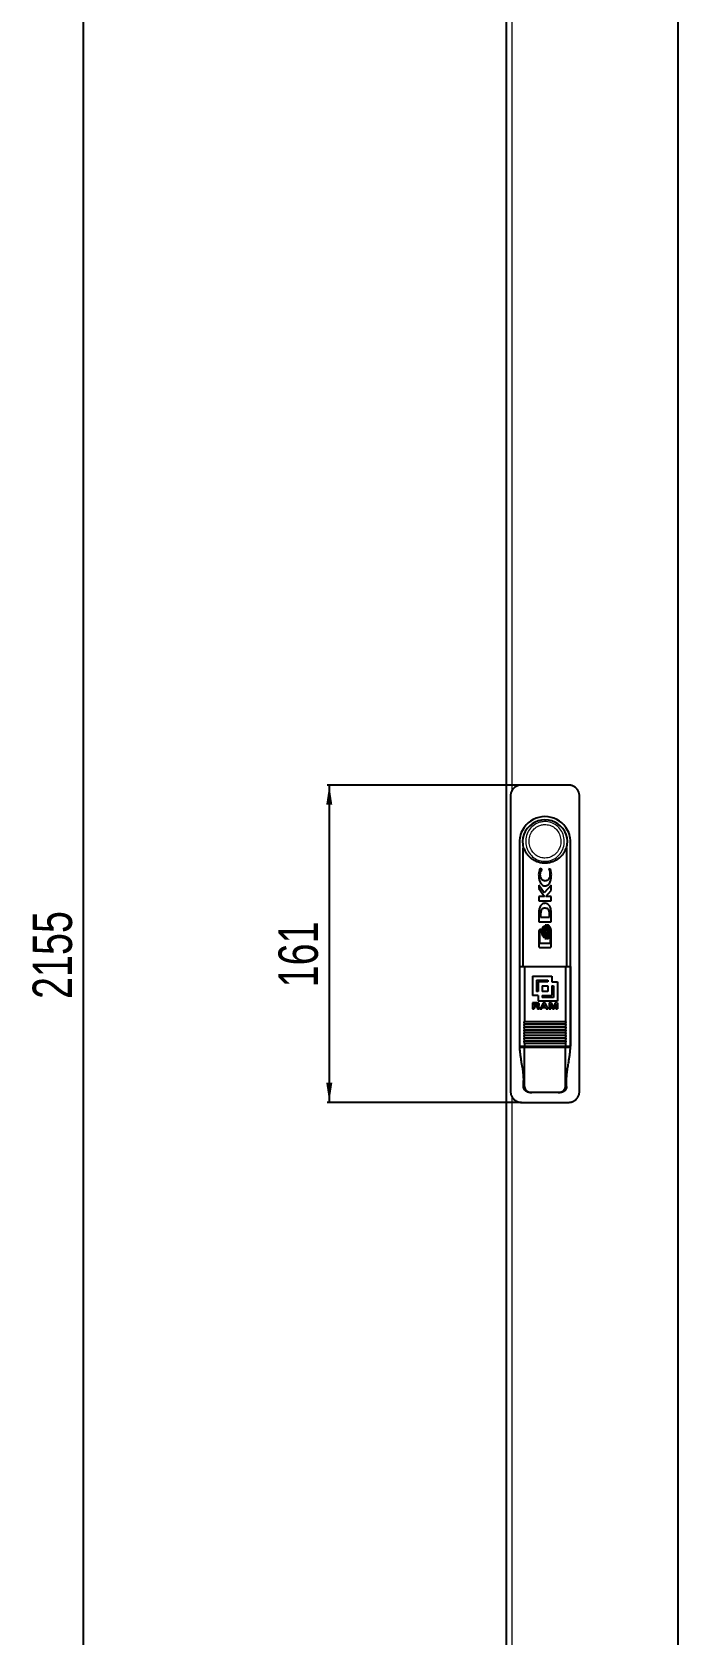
# Model space of a CAD drawing. Header units: millimetres. Extents: x -769 to 1797, y -1657 to 1017.
# Drawn here: x -769 to -441, y -609 to 204 of the extents above; entities that cross this region are included whole.
import ezdxf

# ---------------------------------------------------------------- set-up
doc = ezdxf.new("R2010")
doc.units = ezdxf.units.MM
doc.layers.add('FORMAT', color=7, linetype='Continuous')
doc.styles.add('SLDTEXTSTYLE0', font='TXT', dxfattribs={"width": 0.75})
doc.dimstyles.new('SLDDIMSTYLE0', dxfattribs={"dimtxt": 20, "dimasz": 10, "dimexe": 0, "dimexo": 0.0625, "dimgap": 5, "dimtad": 2, "dimdec": 1, "dimrnd": 1e-09, "dimzin": 12, "dimdsep": 46, "dimtxsty": 'SLDTEXTSTYLE0', "dimsah": 1, "dimcen": 0.09, "dimadec": 0, "dimazin": 3, "dimtfac": 1, "dimtofl": 0, "dimtmove": 0, "dimatfit": 3, "dimfxl": 0, "dimfrac": 2, "dimtolj": 1, "dimtzin": 12, "dimarcsym": 0})

# ---------------------------------------------------------------- blocks, each defined once
blk = doc.blocks.new('_D_1')
at = {"layer": 'FORMAT'}
for p, q in [((-528.26, 820.49), (-744.06, 820.49)), ((-743.06, -1334.51), (-743.06, 820.49)), ((-528.26, -1334.51), (-744.06, -1334.51))]:
    blk.add_line(p, q, dxfattribs=at)
for points in [[(-743.06, 820.49), (-744.6, 810.49), (-741.53, 810.49)], [(-743.06, -1334.51), (-741.53, -1324.51), (-744.6, -1324.51)]]:
    blk.add_solid(points, dxfattribs=at)
at = {"layer": 'FORMAT', "insert": (-768.85, -286.56), "char_height": 20, "attachment_point": 1, "rotation": 90, "style": 'SLDTEXTSTYLE0'}
blk.add_mtext('2155', dxfattribs=at)
blk = doc.blocks.new('_D_4')
at = {"layer": 'FORMAT'}
for p, q in [((-520.76, -178.01), (-619.26, -178.01)), ((-618.26, -178.01), (-618.26, -339.01)), ((-520.76, -339.01), (-619.26, -339.01))]:
    blk.add_line(p, q, dxfattribs=at)
for points in [[(-618.26, -178.01), (-619.8, -188.01), (-616.72, -188.01)], [(-618.26, -339.01), (-616.72, -329.01), (-619.8, -329.01)]]:
    blk.add_solid(points, dxfattribs=at)
at = {"layer": 'FORMAT', "insert": (-644.04, -280.67), "char_height": 20, "attachment_point": 1, "rotation": 90, "style": 'SLDTEXTSTYLE0'}
blk.add_mtext('161', dxfattribs=at)

msp = doc.modelspace()

# ---------------------------------------------------------------- linework, layer by layer
at = {"color": 7, "linetype": 'Continuous', "lineweight": 25}
for p, q in [((-528.25, -1334.51), (-528.25, 820.49)), ((-441.25, 728.49), (-441.25, -1242.51)), ((-496.75, -178.01), (-520.75, -178.01)), ((-526.25, -183.51), (-526.25, -333.51)), ((-491.25, -333.51), (-491.25, -183.51)), ((-521.75, -207.01), (-521.75, -310.01)), ((-519.75, -270.01), (-519.75, -210.01)), ((-519.75, -210.01), (-519.75, -210.01)), ((-497.75, -210.01), (-497.75, -270.01)), ((-497.75, -210.01), (-497.75, -210.01)), ((-495.75, -310.01), (-495.75, -207.01)), ((-511.45, -220.33), (-511.98, -223.49)), ((-510.37, -220.71), (-511.45, -220.33)), ((-510.37, -221), (-510.37, -220.71)), ((-505.96, -220.73), (-506.77, -220.45)), ((-506.77, -220.45), (-506.77, -220.68)), ((-505.53, -223.51), (-505.96, -220.73)), ((-509.11, -232.67), (-511.9, -228.88)), ((-511.9, -228.88), (-511.9, -230.57)), ((-511.9, -230.57), (-508.94, -234.56)), ((-508.94, -234.56), (-511.9, -234.56)), ((-511.9, -234.56), (-511.9, -236.79)), ((-505.61, -228.79), (-509.11, -232.67)), ((-508.25, -234.56), (-505.61, -231.53)), ((-505.61, -234.56), (-508.25, -234.56)), ((-505.61, -231.53), (-505.61, -228.79)), ((-505.61, -236.79), (-505.61, -234.56)), ((-511.9, -236.79), (-505.61, -236.79)), ((-511.89, -243.19), (-511.89, -247.42)), ((-510.94, -242.53), (-511.02, -243.5)), ((-511.02, -243.5), (-511.02, -245.06)), ((-506.38, -245.06), (-506.38, -243.64)), ((-505.63, -242.37), (-505.81, -240.75)), ((-505.6, -243.37), (-505.63, -242.37)), ((-505.6, -243.39), (-505.6, -243.37)), ((-505.6, -243.41), (-505.6, -243.39)), ((-505.6, -247.42), (-505.6, -243.41)), ((-511.9, -252.01), (-511.9, -259.86)), ((-511.89, -247.42), (-505.6, -247.42)), ((-510.81, -251.36), (-511.24, -251.36)), ((-511.02, -245.06), (-506.38, -245.06)), ((-510.81, -252.15), (-510.81, -251.36)), ((-508.79, -249.65), (-509.02, -249.51)), ((-508.05, -249.13), (-508.73, -249.13)), ((-508.42, -250.06), (-508.65, -249.77)), ((-508.31, -252.43), (-508.04, -250.87)), ((-508.04, -250.87), (-508.27, -250.3)), ((-506.96, -249.13), (-507.66, -249.13)), ((-505.61, -259.86), (-505.61, -252.01)), ((-511.39, -258.39), (-511.39, -252.15)), ((-511.39, -252.15), (-510.81, -252.15)), ((-506.09, -258.39), (-511.39, -258.39)), ((-509.08, -255.32), (-508.81, -255.19)), ((-508.88, -255.79), (-508.21, -255.79)), ((-508.66, -255.07), (-508.42, -254.8)), ((-508.03, -254), (-508.31, -252.43)), ((-508.26, -254.56), (-508.03, -254)), ((-507.81, -255.79), (-507.11, -255.79)), ((-506.09, -254.71), (-506.09, -258.39)), ((-511.24, -260.51), (-506.27, -260.51)), ((-521.72, -270.01), (-521.72, -310.51)), ((-521.72, -270.01), (-519.1, -270.01)), ((-519.1, -270.01), (-498.41, -270.01)), ((-519.1, -270.01), (-519.1, -298.01)), ((-515.1, -275.01), (-505.34, -275.01)), ((-515.1, -275.01), (-515.1, -284.77)), ((-505.34, -275.01), (-505.34, -277.93)), ((-498.41, -270.01), (-498.41, -298.01)), ((-498.41, -270.01), (-495.79, -270.01)), ((-495.79, -270.01), (-495.79, -310.51)), ((-513.14, -276.96), (-513.14, -282.81)), ((-513.14, -276.96), (-507.29, -276.96)), ((-512.17, -282.81), (-513.14, -282.81)), ((-507.29, -277.93), (-512.17, -277.93)), ((-512.17, -277.93), (-512.17, -282.81)), ((-510.22, -279.89), (-510.22, -282.81)), ((-510.22, -279.89), (-507.29, -279.89)), ((-507.29, -282.81), (-510.22, -282.81)), ((-507.29, -276.96), (-507.29, -277.93)), ((-507.29, -279.89), (-507.29, -282.81)), ((-505.34, -277.93), (-502.41, -277.93)), ((-505.34, -279.89), (-505.34, -284.77)), ((-505.34, -279.89), (-504.36, -279.89)), ((-504.36, -279.89), (-504.36, -285.74)), ((-502.41, -277.93), (-502.41, -287.7)), ((-512.17, -284.77), (-515.1, -284.77)), ((-513.03, -288.57), (-515.09, -288.57)), ((-515.09, -288.57), (-515.09, -291.54)), ((-515.09, -291.54), (-514.22, -291.54)), ((-514.22, -289.06), (-514.22, -289.86)), ((-514.22, -289.06), (-513.15, -289.06)), ((-513.19, -289.86), (-514.22, -289.86)), ((-514.22, -290.36), (-514.22, -291.54)), ((-514.22, -290.36), (-513.29, -290.36)), ((-512.66, -290.84), (-512.64, -291.16)), ((-512.51, -291.54), (-511.55, -291.54)), ((-512.17, -284.77), (-512.17, -287.7)), ((-502.41, -287.7), (-512.17, -287.7)), ((-511.72, -291.1), (-511.74, -290.75)), ((-511.72, -291.1), (-511.72, -291.12)), ((-511.55, -291.45), (-511.55, -291.54)), ((-509.71, -288.57), (-511.25, -291.54)), ((-511.25, -291.54), (-510.31, -291.54)), ((-510.31, -291.54), (-510.03, -290.93)), ((-510.22, -284.77), (-510.22, -285.74)), ((-510.22, -284.77), (-505.34, -284.77)), ((-504.36, -285.74), (-510.22, -285.74)), ((-510.03, -290.93), (-508.36, -290.93)), ((-509.8, -290.43), (-509.2, -289.17)), ((-508.6, -290.43), (-509.8, -290.43)), ((-508.69, -288.57), (-509.71, -288.57)), ((-509.2, -289.17), (-508.6, -290.43)), ((-507.14, -291.54), (-508.69, -288.57)), ((-508.36, -290.93), (-508.07, -291.54)), ((-508.07, -291.54), (-507.14, -291.54)), ((-505.37, -288.57), (-506.68, -288.57)), ((-506.68, -288.57), (-506.68, -291.54)), ((-506.68, -291.54), (-505.84, -291.54)), ((-505.84, -289.14), (-505.84, -291.54)), ((-505.84, -289.14), (-504.97, -291.54)), ((-504.51, -290.83), (-505.37, -288.57)), ((-504.97, -291.54), (-504.05, -291.54)), ((-503.66, -288.57), (-504.51, -290.83)), ((-504.05, -291.54), (-503.18, -289.14)), ((-502.34, -288.57), (-503.66, -288.57)), ((-503.18, -289.14), (-503.18, -291.54)), ((-503.18, -291.54), (-502.34, -291.54)), ((-502.34, -288.57), (-502.34, -291.54)), ((-519.35, -298.11), (-519.15, -298.11)), ((-498.36, -298.11), (-519.15, -298.11)), ((-498.36, -299.51), (-519.15, -299.51)), ((-498.36, -300.91), (-519.15, -300.91)), ((-498.36, -298.11), (-498.15, -298.11)), ((-498.36, -302.31), (-519.15, -302.31)), ((-498.36, -303.71), (-519.15, -303.71)), ((-498.36, -305.11), (-519.15, -305.11)), ((-498.36, -306.51), (-519.15, -306.51)), ((-498.36, -307.91), (-519.15, -307.91)), ((-521.72, -310.51), (-519.1, -310.51)), ((-521.72, -311.01), (-519.1, -311.01)), ((-519.75, -311.01), (-519.75, -310.51)), ((-519.1, -309.21), (-519.1, -310.51)), ((-519.1, -310.51), (-498.41, -310.51)), ((-519.1, -331.01), (-519.1, -311.01)), ((-519.1, -311.01), (-498.41, -311.01)), ((-498.41, -309.21), (-498.41, -310.51)), ((-498.41, -310.51), (-495.79, -310.51)), ((-498.41, -331.01), (-498.41, -311.01)), ((-498.41, -311.01), (-495.79, -311.01)), ((-497.75, -310.51), (-497.75, -311.01)), ((-519.71, -331.01), (-519.71, -327.92)), ((-497.79, -331.01), (-497.79, -327.92)), ((-520.75, -339.01), (-496.75, -339.01)), ((-515.48, -334.01), (-516.41, -334.01)), ((-502.02, -334.01), (-515.48, -334.01)), ((-501.09, -334.01), (-502.02, -334.01))]:
    msp.add_line(p, q, dxfattribs=at)
at = {"color": 8, "linetype": 'Continuous', "lineweight": 18}
for p, q in [((-525.65, 817.89), (-525.65, -181.02)), ((-519.1, -298.01), (-498.41, -298.01)), ((-519.71, -331.01), (-519.1, -331.01)), ((-498.41, -331.01), (-497.79, -331.01)), ((-525.65, -335.98), (-525.65, -1331.91))]:
    msp.add_line(p, q, dxfattribs=at)
at = {"color": 7, "linetype": 'Continuous', "lineweight": 25}
for centre, radius, start, end in [((-508.75, -207.01), 13, 35.39435, 144.60565), ((-508.75, -207.01), 13, 144.60565, 180), ((-508.75, -207.01), 11.4, 344.74488, 195.25752), ((-508.75, -207.01), 13, 0, 35.39435), ((-508.75, -310.01), 13, 180, 184.41172), ((-508.75, -310.01), 13, 355.58829, 0)]:
    msp.add_arc(centre, radius, start, end, dxfattribs=at)
for points, knots in [([(-520.75, -178.01), (-520.91, -178.01), (-521.21, -178.02), (-521.67, -178.08), (-522.13, -178.17), (-522.51, -178.29), (-522.92, -178.44), (-523.32, -178.64), (-523.78, -178.9), (-524.16, -179.18), (-524.57, -179.53), (-525, -179.98), (-525.36, -180.48), (-525.67, -181.02), (-525.92, -181.59), (-526.09, -182.16), (-526.2, -182.7), (-526.25, -183.1), (-526.25, -183.4), (-526.25, -183.51)], [0, 0, 0, 0, 0.053172, 0.106675, 0.160573, 0.21481, 0.246962, 0.310208, 0.370905, 0.429611, 0.473053, 0.55929, 0.644347, 0.687789, 0.774026, 0.859084, 0.894157, 0.964601, 1, 1, 1, 1]), ([(-491.25, -183.51), (-491.25, -183.43), (-491.26, -183.2), (-491.29, -182.82), (-491.37, -182.36), (-491.46, -181.98), (-491.63, -181.49), (-491.87, -180.94), (-492.2, -180.41), (-492.57, -179.92), (-492.99, -179.47), (-493.48, -179.08), (-493.93, -178.78), (-494.35, -178.55), (-494.85, -178.34), (-495.24, -178.21), (-495.66, -178.11), (-496.14, -178.03), (-496.55, -178.01), (-496.75, -178.01)], [0, 0, 0, 0, 0.026382, 0.079439, 0.133137, 0.18749, 0.214833, 0.314493, 0.39548, 0.429557, 0.529218, 0.610207, 0.644284, 0.717062, 0.777394, 0.831748, 0.859092, 0.929276, 1, 1, 1, 1]), ([(-497.75, -210.01), (-497.76, -210.03), (-497.79, -210.11), (-497.83, -210.21), (-497.9, -210.28), (-497.97, -210.31), (-498.02, -210.3), (-498.06, -210.29), (-498.11, -210.27), (-498.14, -210.26), (-498.17, -210.22), (-498.19, -210.23), (-498.22, -210.27), (-498.3, -210.41), (-498.39, -210.62), (-498.52, -210.9), (-498.67, -211.25), (-498.86, -211.65), (-499.06, -212.03), (-499.31, -212.47), (-499.65, -212.99), (-500.11, -213.59), (-500.52, -214.06), (-500.89, -214.44), (-501.31, -214.84), (-501.88, -215.32), (-502.62, -215.85), (-503.28, -216.23), (-503.83, -216.51), (-504.38, -216.77), (-505.1, -217.04), (-505.99, -217.31), (-506.75, -217.46), (-507.37, -217.55), (-507.99, -217.62), (-508.72, -217.64), (-509.6, -217.61), (-510.39, -217.52), (-511.06, -217.4), (-511.72, -217.25), (-512.42, -217.04), (-513, -216.81), (-513.53, -216.58), (-513.87, -216.42), (-514.29, -216.19), (-514.61, -216.01), (-515.13, -215.67), (-515.71, -215.25), (-516.38, -214.68), (-516.94, -214.12), (-517.35, -213.64), (-517.67, -213.23), (-517.96, -212.82), (-518.29, -212.3), (-518.54, -211.85), (-518.71, -211.51), (-518.81, -211.3), (-518.92, -211.06), (-519.03, -210.81), (-519.14, -210.57), (-519.21, -210.4), (-519.27, -210.29), (-519.3, -210.25), (-519.32, -210.22), (-519.35, -210.24), (-519.39, -210.27), (-519.46, -210.3), (-519.52, -210.31), (-519.57, -210.29), (-519.61, -210.27), (-519.65, -210.23), (-519.7, -210.15), (-519.73, -210.06), (-519.75, -210.01)], [0, 0, 0, 0, 0.007429, 0.022366, 0.037562, 0.053017, 0.060786, 0.067374, 0.073961, 0.080589, 0.08425, 0.085866, 0.088472, 0.091878, 0.103753, 0.109329, 0.120579, 0.137541, 0.148867, 0.160012, 0.182366, 0.204942, 0.227741, 0.239178, 0.252537, 0.279364, 0.306563, 0.334141, 0.347993, 0.361602, 0.38893, 0.41664, 0.44474, 0.458856, 0.47264, 0.500321, 0.523672, 0.552117, 0.571185, 0.585017, 0.612793, 0.636229, 0.640975, 0.664789, 0.669571, 0.683938, 0.697687, 0.7253, 0.748604, 0.777009, 0.796056, 0.805201, 0.823525, 0.841971, 0.860539, 0.869844, 0.87594, 0.882036, 0.892761, 0.900541, 0.906874, 0.910301, 0.913, 0.914838, 0.9167, 0.924526, 0.932352, 0.948085, 0.955997, 0.963249, 0.970501, 0.985183, 1, 1, 1, 1]), ([(-511.98, -223.49), (-511.95, -224.08), (-511.9, -225.26), (-511.4, -226.97), (-510.66, -228.28), (-509.83, -228.93), (-509.28, -229.16), (-508.98, -229.18), (-508.83, -229.2)], [0, 0, 0, 0, 0.250282, 0.499393, 0.748791, 0.874699, 0.937286, 1, 1, 1, 1]), ([(-511.16, -223.43), (-511.12, -222.99), (-511.06, -222.12), (-510.6, -221.37), (-510.37, -221)], [0, 0, 0, 0, 0.500963, 1, 1, 1, 1]), ([(-508.68, -226.69), (-508.87, -226.67), (-509.25, -226.64), (-509.76, -226.38), (-510.2, -226.03), (-510.67, -225.44), (-511.07, -224.56), (-511.13, -223.81), (-511.16, -223.43)], [0, 0, 0, 0, 0.124416, 0.248357, 0.373982, 0.500169, 0.7494, 1, 1, 1, 1]), ([(-508.83, -229.2), (-508.53, -229.17), (-507.91, -229.11), (-507.08, -228.65), (-506.47, -227.95), (-505.92, -226.85), (-505.58, -225.34), (-505.54, -224.12), (-505.53, -223.51)], [0, 0, 0, 0, 0.125262, 0.250124, 0.375384, 0.500707, 0.750322, 1, 1, 1, 1]), ([(-506.21, -223.43), (-506.24, -223.81), (-506.29, -224.56), (-506.69, -225.43), (-507.16, -226.02), (-507.6, -226.38), (-508.11, -226.64), (-508.49, -226.67), (-508.68, -226.69)], [0, 0, 0, 0, 0.249965, 0.497821, 0.623014, 0.748581, 0.874284, 1, 1, 1, 1]), ([(-506.77, -220.68), (-506.6, -221.13), (-506.27, -222.01), (-506.23, -222.96), (-506.21, -223.43)], [0, 0, 0, 0, 0.500084, 1, 1, 1, 1]), ([(-511.24, -239.66), (-511.37, -239.93), (-511.63, -240.48), (-511.84, -241.68), (-511.87, -242.59), (-511.89, -243.19)], [0, 0, 0, 0, 0.249362, 0.499672, 1, 1, 1, 1]), ([(-505.81, -240.75), (-505.9, -240.45), (-506.08, -239.85), (-506.59, -239.06), (-507.28, -238.42), (-508.14, -238.02), (-509.09, -237.97), (-509.98, -238.29), (-510.72, -238.88), (-511.07, -239.4), (-511.24, -239.66)], [0, 0, 0, 0, 0.125557, 0.25014, 0.375477, 0.500068, 0.624419, 0.749377, 0.874071, 1, 1, 1, 1]), ([(-508.73, -240.51), (-509.02, -240.52), (-509.44, -240.53), (-509.98, -240.71), (-510.34, -240.95), (-510.58, -241.31), (-510.79, -241.83), (-510.88, -242.25), (-510.94, -242.53)], [0, 0, 0, 0, 0.249432, 0.37514, 0.499356, 0.623458, 0.749245, 1, 1, 1, 1]), ([(-506.38, -243.64), (-506.39, -243.26), (-506.41, -242.51), (-506.61, -241.56), (-507.09, -240.96), (-507.76, -240.56), (-508.34, -240.53), (-508.73, -240.51)], [0, 0, 0, 0, 0.248427, 0.497372, 0.622903, 0.74851, 1, 1, 1, 1]), ([(-511.24, -251.36), (-511.32, -251.37), (-511.49, -251.39), (-511.71, -251.54), (-511.84, -251.72), (-511.89, -251.88), (-511.9, -251.97), (-511.9, -252.01)], [0, 0, 0, 0, 0.249445, 0.498999, 0.74851, 0.873859, 1, 1, 1, 1]), ([(-509.02, -249.51), (-509.15, -249.57), (-509.41, -249.7), (-509.82, -250.11), (-510.18, -250.74), (-510.43, -251.57), (-510.46, -252.14), (-510.47, -252.43)], [0, 0, 0, 0, 0.1246, 0.248977, 0.500405, 0.749333, 1, 1, 1, 1]), ([(-509.96, -252.43), (-509.91, -251.91), (-509.84, -251.13), (-509.39, -250.17), (-508.99, -249.83), (-508.79, -249.65)], [0, 0, 0, 0, 0.4989654, 0.749922, 1, 1, 1, 1]), ([(-508.65, -249.77), (-508.82, -249.95), (-509.16, -250.31), (-509.55, -251.21), (-509.62, -251.94), (-509.66, -252.43)], [0, 0, 0, 0, 0.2501927, 0.5001584, 1, 1, 1, 1]), ([(-509.15, -252.43), (-509.12, -252), (-509.08, -251.37), (-508.78, -250.57), (-508.54, -250.23), (-508.42, -250.06)], [0, 0, 0, 0, 0.50146, 0.750257, 1, 1, 1, 1]), ([(-508.27, -250.3), (-508.44, -250.64), (-508.77, -251.31), (-508.81, -252.05), (-508.82, -252.43)], [0, 0, 0, 0, 0.498433, 1, 1, 1, 1]), ([(-508.73, -249.13), (-508.6, -249.22), (-508.34, -249.39), (-507.97, -249.89), (-507.5, -250.88), (-507.43, -251.81), (-507.38, -252.43)], [0, 0, 0, 0, 0.1256783, 0.2511395, 0.5015899, 1, 1, 1, 1]), ([(-506.71, -252.43), (-506.76, -251.81), (-506.83, -250.88), (-507.29, -249.9), (-507.66, -249.4), (-507.92, -249.22), (-508.05, -249.13)], [0, 0, 0, 0, 0.496168, 0.747703, 0.874111, 1, 1, 1, 1]), ([(-507.66, -249.13), (-507.53, -249.22), (-507.27, -249.39), (-506.9, -249.89), (-506.43, -250.88), (-506.36, -251.81), (-506.32, -252.43)], [0, 0, 0, 0, 0.125677, 0.251137, 0.501585, 1, 1, 1, 1]), ([(-505.61, -252.01), (-505.63, -251.74), (-505.68, -251.19), (-505.97, -250.42), (-506.3, -249.82), (-506.62, -249.37), (-506.85, -249.21), (-506.96, -249.13)], [0, 0, 0, 0, 0.249822, 0.49931, 0.748741, 0.874879, 1, 1, 1, 1]), ([(-511.9, -259.86), (-511.9, -259.9), (-511.89, -259.98), (-511.84, -260.15), (-511.71, -260.33), (-511.5, -260.48), (-511.32, -260.5), (-511.24, -260.51)], [0, 0, 0, 0, 0.125388, 0.250591, 0.500192, 0.749805, 1, 1, 1, 1]), ([(-510.47, -252.43), (-510.46, -252.71), (-510.43, -253.27), (-510.19, -254.09), (-509.85, -254.71), (-509.45, -255.13), (-509.2, -255.26), (-509.08, -255.32)], [0, 0, 0, 0, 0.2487307, 0.4973773, 0.750528, 0.8752331, 1, 1, 1, 1]), ([(-508.81, -255.19), (-509.01, -255.02), (-509.4, -254.67), (-509.84, -253.72), (-509.91, -252.94), (-509.96, -252.43)], [0, 0, 0, 0, 0.249575, 0.500842, 1, 1, 1, 1]), ([(-509.66, -252.43), (-509.62, -252.91), (-509.55, -253.64), (-509.16, -254.54), (-508.83, -254.9), (-508.66, -255.07)], [0, 0, 0, 0, 0.499584, 0.749527, 1, 1, 1, 1]), ([(-508.42, -254.8), (-508.54, -254.63), (-508.78, -254.28), (-509.07, -253.48), (-509.12, -252.85), (-509.15, -252.43)], [0, 0, 0, 0, 0.250895, 0.500775, 1, 1, 1, 1]), ([(-507.38, -252.43), (-507.43, -253.07), (-507.51, -254.05), (-508.02, -255.06), (-508.44, -255.57), (-508.73, -255.72), (-508.88, -255.79)], [0, 0, 0, 0, 0.497146, 0.748374, 0.87465, 1, 1, 1, 1]), ([(-508.82, -252.43), (-508.81, -252.8), (-508.77, -253.55), (-508.43, -254.22), (-508.26, -254.56)], [0, 0, 0, 0, 0.501471, 1, 1, 1, 1]), ([(-508.21, -255.79), (-508.06, -255.72), (-507.77, -255.57), (-507.35, -255.07), (-506.84, -254.05), (-506.76, -253.08), (-506.71, -252.43)], [0, 0, 0, 0, 0.125292, 0.251009, 0.501049, 1, 1, 1, 1]), ([(-506.32, -252.43), (-506.37, -253.07), (-506.44, -254.05), (-506.95, -255.06), (-507.38, -255.57), (-507.67, -255.72), (-507.81, -255.79)], [0, 0, 0, 0, 0.497154, 0.74838, 0.874653, 1, 1, 1, 1]), ([(-507.11, -255.79), (-507, -255.74), (-506.77, -255.63), (-506.4, -255.27), (-506.22, -254.94), (-506.09, -254.71)], [0, 0, 0, 0, 0.248111, 0.495863, 1, 1, 1, 1]), ([(-506.27, -260.51), (-506.18, -260.5), (-506.01, -260.48), (-505.79, -260.33), (-505.67, -260.15), (-505.62, -259.99), (-505.61, -259.9), (-505.61, -259.86)], [0, 0, 0, 0, 0.249437, 0.498997, 0.748516, 0.87386, 1, 1, 1, 1]), ([(-513.29, -290.36), (-513.18, -290.36), (-513.02, -290.36), (-512.85, -290.42), (-512.76, -290.49), (-512.7, -290.59), (-512.67, -290.71), (-512.66, -290.8), (-512.66, -290.84)], [0, 0, 0, 0, 0.362307, 0.499762, 0.603895, 0.707751, 0.888159, 1, 1, 1, 1]), ([(-512.5, -289.46), (-512.51, -289.51), (-512.51, -289.58), (-512.57, -289.69), (-512.66, -289.77), (-512.87, -289.85), (-513.05, -289.86), (-513.19, -289.86)], [0, 0, 0, 0, 0.144848, 0.259554, 0.374146, 0.548842, 1, 1, 1, 1]), ([(-513.15, -289.06), (-513.01, -289.07), (-512.83, -289.08), (-512.63, -289.18), (-512.55, -289.27), (-512.51, -289.37), (-512.51, -289.43), (-512.5, -289.46)], [0, 0, 0, 0, 0.464779, 0.639498, 0.766783, 0.894486, 1, 1, 1, 1]), ([(-511.63, -289.4), (-511.64, -289.31), (-511.65, -289.15), (-511.76, -288.94), (-511.95, -288.77), (-512.37, -288.59), (-512.76, -288.58), (-513.03, -288.57)], [0, 0, 0, 0, 0.149141, 0.264134, 0.378852, 0.560232, 1, 1, 1, 1]), ([(-512.64, -291.16), (-512.64, -291.19), (-512.63, -291.26), (-512.61, -291.38), (-512.56, -291.48), (-512.52, -291.53), (-512.51, -291.54)], [0, 0, 0, 0, 0.2561394, 0.5126978, 0.9190221, 1, 1, 1, 1]), ([(-512.26, -290.1), (-512.15, -290.07), (-511.97, -290.02), (-511.77, -289.84), (-511.66, -289.65), (-511.63, -289.5), (-511.63, -289.42), (-511.63, -289.4)], [0, 0, 0, 0, 0.331473, 0.546481, 0.762526, 0.960277, 1, 1, 1, 1]), ([(-511.74, -290.75), (-511.75, -290.64), (-511.77, -290.48), (-511.88, -290.29), (-512.04, -290.17), (-512.18, -290.12), (-512.26, -290.1)], [0, 0, 0, 0, 0.336422, 0.52346, 0.710673, 1, 1, 1, 1]), ([(-511.55, -291.45), (-511.58, -291.43), (-511.63, -291.41), (-511.69, -291.33), (-511.72, -291.23), (-511.72, -291.15), (-511.72, -291.12)], [0, 0, 0, 0, 0.20263, 0.420406, 0.728008, 1, 1, 1, 1]), ([(-519.1, -299.41), (-519.14, -299.19), (-519.21, -298.87), (-519.29, -298.43), (-519.33, -298.21), (-519.35, -298.11)], [0, 0, 0, 0, 0.499993, 0.749996, 1, 1, 1, 1]), ([(-519.1, -300.81), (-519.14, -300.59), (-519.21, -300.27), (-519.29, -299.83), (-519.33, -299.61), (-519.35, -299.51)], [0, 0, 0, 0, 0.499993, 0.749996, 1, 1, 1, 1]), ([(-519.1, -302.21), (-519.14, -301.99), (-519.21, -301.67), (-519.29, -301.23), (-519.33, -301.01), (-519.35, -300.91)], [0, 0, 0, 0, 0.499993, 0.749996, 1, 1, 1, 1]), ([(-519.15, -298.11), (-519.14, -298.1), (-519.13, -298.1), (-519.11, -298.08), (-519.1, -298.05), (-519.1, -298.02), (-519.1, -298.01), (-519.1, -298.01)], [0, 0, 0, 0, 0.295691, 0.568687, 0.759853, 0.951912, 1, 1, 1, 1]), ([(-519.15, -299.51), (-519.14, -299.5), (-519.13, -299.5), (-519.11, -299.48), (-519.1, -299.45), (-519.1, -299.42), (-519.1, -299.41), (-519.1, -299.41)], [0, 0, 0, 0, 0.295691, 0.568687, 0.759853, 0.951912, 1, 1, 1, 1]), ([(-519.15, -300.91), (-519.14, -300.9), (-519.13, -300.9), (-519.11, -300.88), (-519.1, -300.85), (-519.1, -300.82), (-519.1, -300.81), (-519.1, -300.81)], [0, 0, 0, 0, 0.2956914, 0.5686867, 0.7598531, 0.9519121, 1, 1, 1, 1]), ([(-498.41, -299.41), (-500.33, -299.41), (-504.18, -299.41), (-511.11, -299.41), (-516.07, -299.41), (-519.1, -299.41)], [0, 0, 0, 0, 0.280051, 0.560047, 1, 1, 1, 1]), ([(-498.41, -300.81), (-500.33, -300.81), (-504.18, -300.81), (-511.11, -300.81), (-516.07, -300.81), (-519.1, -300.81)], [0, 0, 0, 0, 0.280051, 0.560047, 1, 1, 1, 1]), ([(-498.41, -298.01), (-498.41, -298.02), (-498.41, -298.04), (-498.4, -298.06), (-498.39, -298.08), (-498.38, -298.1), (-498.36, -298.1), (-498.36, -298.11)], [0, 0, 0, 0, 0.1717087, 0.3429843, 0.5250053, 0.735802, 1, 1, 1, 1]), ([(-498.15, -298.11), (-498.17, -298.21), (-498.22, -298.49), (-498.31, -298.92), (-498.38, -299.24), (-498.41, -299.41)], [0, 0, 0, 0, 0.249996, 0.624995, 1, 1, 1, 1]), ([(-498.41, -299.41), (-498.41, -299.42), (-498.41, -299.44), (-498.4, -299.46), (-498.39, -299.48), (-498.38, -299.5), (-498.36, -299.5), (-498.36, -299.51)], [0, 0, 0, 0, 0.171709, 0.342984, 0.525005, 0.735802, 1, 1, 1, 1]), ([(-498.15, -299.51), (-498.17, -299.61), (-498.22, -299.89), (-498.31, -300.32), (-498.38, -300.64), (-498.41, -300.81)], [0, 0, 0, 0, 0.249996, 0.624995, 1, 1, 1, 1]), ([(-498.41, -300.81), (-498.41, -300.82), (-498.41, -300.84), (-498.4, -300.86), (-498.39, -300.88), (-498.38, -300.9), (-498.36, -300.9), (-498.36, -300.91)], [0, 0, 0, 0, 0.1717087, 0.3429843, 0.5250053, 0.735802, 1, 1, 1, 1]), ([(-498.15, -300.91), (-498.17, -301.01), (-498.22, -301.29), (-498.31, -301.72), (-498.38, -302.04), (-498.41, -302.21)], [0, 0, 0, 0, 0.249996, 0.624995, 1, 1, 1, 1]), ([(-519.1, -303.61), (-519.14, -303.39), (-519.21, -303.07), (-519.29, -302.63), (-519.33, -302.41), (-519.35, -302.31)], [0, 0, 0, 0, 0.499993, 0.749996, 1, 1, 1, 1]), ([(-519.1, -305.01), (-519.14, -304.79), (-519.21, -304.47), (-519.29, -304.03), (-519.33, -303.81), (-519.35, -303.71)], [0, 0, 0, 0, 0.4999933, 0.7499958, 1, 1, 1, 1]), ([(-519.1, -306.41), (-519.14, -306.19), (-519.21, -305.87), (-519.29, -305.43), (-519.33, -305.21), (-519.35, -305.11)], [0, 0, 0, 0, 0.499993, 0.749996, 1, 1, 1, 1]), ([(-519.1, -307.81), (-519.14, -307.59), (-519.21, -307.27), (-519.29, -306.83), (-519.33, -306.61), (-519.35, -306.51)], [0, 0, 0, 0, 0.499993, 0.749996, 1, 1, 1, 1]), ([(-519.1, -309.21), (-519.14, -308.99), (-519.21, -308.67), (-519.29, -308.23), (-519.33, -308.01), (-519.35, -307.91)], [0, 0, 0, 0, 0.499993, 0.749996, 1, 1, 1, 1]), ([(-519.15, -302.31), (-519.14, -302.3), (-519.13, -302.3), (-519.11, -302.28), (-519.1, -302.25), (-519.1, -302.22), (-519.1, -302.21), (-519.1, -302.21)], [0, 0, 0, 0, 0.2956914, 0.5686867, 0.7598531, 0.9519121, 1, 1, 1, 1]), ([(-519.15, -303.71), (-519.14, -303.7), (-519.13, -303.7), (-519.11, -303.68), (-519.1, -303.65), (-519.1, -303.62), (-519.1, -303.61), (-519.1, -303.61)], [0, 0, 0, 0, 0.295691, 0.568687, 0.759853, 0.951912, 1, 1, 1, 1]), ([(-519.15, -305.11), (-519.14, -305.1), (-519.13, -305.1), (-519.11, -305.08), (-519.1, -305.05), (-519.1, -305.02), (-519.1, -305.01), (-519.1, -305.01)], [0, 0, 0, 0, 0.295691, 0.568687, 0.759853, 0.951912, 1, 1, 1, 1]), ([(-519.15, -306.51), (-519.14, -306.5), (-519.13, -306.5), (-519.11, -306.48), (-519.1, -306.45), (-519.1, -306.42), (-519.1, -306.41), (-519.1, -306.41)], [0, 0, 0, 0, 0.295691, 0.568687, 0.759853, 0.951912, 1, 1, 1, 1]), ([(-519.15, -307.91), (-519.14, -307.9), (-519.13, -307.9), (-519.11, -307.88), (-519.1, -307.85), (-519.1, -307.82), (-519.1, -307.81), (-519.1, -307.81)], [0, 0, 0, 0, 0.295691, 0.568687, 0.759853, 0.951912, 1, 1, 1, 1]), ([(-498.41, -302.21), (-500.33, -302.21), (-504.18, -302.21), (-511.11, -302.21), (-516.07, -302.21), (-519.1, -302.21)], [0, 0, 0, 0, 0.280051, 0.560047, 1, 1, 1, 1]), ([(-498.41, -303.61), (-500.33, -303.61), (-504.18, -303.61), (-511.11, -303.61), (-516.07, -303.61), (-519.1, -303.61)], [0, 0, 0, 0, 0.280051, 0.560047, 1, 1, 1, 1]), ([(-498.41, -305.01), (-500.33, -305.01), (-504.18, -305.01), (-511.11, -305.01), (-516.07, -305.01), (-519.1, -305.01)], [0, 0, 0, 0, 0.2800507, 0.5600468, 1, 1, 1, 1]), ([(-498.41, -306.41), (-500.33, -306.41), (-504.18, -306.41), (-511.11, -306.41), (-516.07, -306.41), (-519.1, -306.41)], [0, 0, 0, 0, 0.280051, 0.560047, 1, 1, 1, 1]), ([(-498.41, -307.81), (-500.33, -307.81), (-504.18, -307.81), (-511.11, -307.81), (-516.07, -307.81), (-519.1, -307.81)], [0, 0, 0, 0, 0.280051, 0.560047, 1, 1, 1, 1]), ([(-498.41, -302.21), (-498.41, -302.22), (-498.41, -302.24), (-498.4, -302.26), (-498.39, -302.28), (-498.38, -302.3), (-498.36, -302.3), (-498.36, -302.31)], [0, 0, 0, 0, 0.171709, 0.342984, 0.525005, 0.735802, 1, 1, 1, 1]), ([(-498.15, -302.31), (-498.17, -302.41), (-498.22, -302.69), (-498.31, -303.12), (-498.38, -303.44), (-498.41, -303.61)], [0, 0, 0, 0, 0.249996, 0.6249953, 1, 1, 1, 1]), ([(-498.41, -303.61), (-498.41, -303.62), (-498.41, -303.64), (-498.4, -303.66), (-498.39, -303.68), (-498.38, -303.7), (-498.36, -303.7), (-498.36, -303.71)], [0, 0, 0, 0, 0.171709, 0.342984, 0.525005, 0.735802, 1, 1, 1, 1]), ([(-498.15, -303.71), (-498.17, -303.81), (-498.22, -304.09), (-498.31, -304.52), (-498.38, -304.84), (-498.41, -305.01)], [0, 0, 0, 0, 0.249996, 0.624995, 1, 1, 1, 1]), ([(-498.41, -305.01), (-498.41, -305.02), (-498.41, -305.04), (-498.4, -305.06), (-498.39, -305.08), (-498.38, -305.1), (-498.36, -305.1), (-498.36, -305.11)], [0, 0, 0, 0, 0.171709, 0.342984, 0.525005, 0.735802, 1, 1, 1, 1]), ([(-498.15, -305.11), (-498.17, -305.21), (-498.22, -305.49), (-498.31, -305.92), (-498.38, -306.24), (-498.41, -306.41)], [0, 0, 0, 0, 0.249996, 0.624995, 1, 1, 1, 1]), ([(-498.41, -306.41), (-498.41, -306.42), (-498.41, -306.44), (-498.4, -306.46), (-498.39, -306.48), (-498.38, -306.5), (-498.36, -306.5), (-498.36, -306.51)], [0, 0, 0, 0, 0.171709, 0.342984, 0.525005, 0.735802, 1, 1, 1, 1]), ([(-498.15, -306.51), (-498.17, -306.61), (-498.22, -306.89), (-498.31, -307.32), (-498.38, -307.64), (-498.41, -307.81)], [0, 0, 0, 0, 0.249996, 0.624995, 1, 1, 1, 1]), ([(-498.41, -307.81), (-498.41, -307.82), (-498.41, -307.84), (-498.4, -307.86), (-498.39, -307.88), (-498.38, -307.9), (-498.36, -307.9), (-498.36, -307.91)], [0, 0, 0, 0, 0.171709, 0.342984, 0.525005, 0.735802, 1, 1, 1, 1]), ([(-498.15, -307.91), (-498.17, -308.01), (-498.22, -308.29), (-498.31, -308.72), (-498.38, -309.04), (-498.41, -309.21)], [0, 0, 0, 0, 0.249996, 0.624995, 1, 1, 1, 1]), ([(-521.72, -311.01), (-521.67, -311.64), (-521.58, -312.9), (-521.36, -314.75), (-521.09, -316.63), (-520.89, -317.91), (-520.78, -318.55)], [0, 0, 0, 0, 0.249645, 0.499697, 0.749684, 1, 1, 1, 1]), ([(-498.41, -309.21), (-500.33, -309.21), (-504.18, -309.21), (-511.11, -309.21), (-516.07, -309.21), (-519.1, -309.21)], [0, 0, 0, 0, 0.280051, 0.560047, 1, 1, 1, 1]), ([(-496.72, -318.55), (-496.62, -317.91), (-496.41, -316.63), (-496.15, -314.76), (-495.93, -312.9), (-495.83, -311.64), (-495.79, -311.01)], [0, 0, 0, 0, 0.249412, 0.4992255, 0.7495239, 1, 1, 1, 1]), ([(-520.78, -318.55), (-520.59, -319.72), (-520.2, -322.1), (-519.77, -325.3), (-519.73, -327.29), (-519.71, -327.92)], [0, 0, 0, 0, 0.401015, 0.812371, 1, 1, 1, 1]), ([(-497.79, -327.92), (-497.78, -327.25), (-497.75, -325.89), (-497.51, -323.62), (-497.15, -321.15), (-496.87, -319.42), (-496.72, -318.55)], [0, 0, 0, 0, 0.200882, 0.40717, 0.701581, 1, 1, 1, 1]), ([(-516.41, -334.01), (-516.61, -334), (-517.02, -333.98), (-517.6, -333.83), (-518.16, -333.58), (-518.65, -333.24), (-519.06, -332.83), (-519.37, -332.38), (-519.58, -331.89), (-519.68, -331.49), (-519.71, -331.2), (-519.71, -331.07), (-519.71, -331.01)], [0, 0, 0, 0, 0.120376, 0.244127, 0.364564, 0.489009, 0.600952, 0.716824, 0.818418, 0.923399, 0.961609, 1, 1, 1, 1]), ([(-519.1, -331.01), (-519.09, -331.15), (-519.07, -331.45), (-518.95, -331.88), (-518.77, -332.28), (-518.52, -332.66), (-518.21, -333), (-517.83, -333.31), (-517.38, -333.58), (-516.86, -333.8), (-516.27, -333.95), (-515.8, -334), (-515.53, -334.01), (-515.48, -334.01)], [0, 0, 0, 0, 0.083716, 0.170062, 0.253737, 0.339597, 0.428434, 0.519217, 0.621997, 0.726966, 0.847412, 0.970556, 1, 1, 1, 1]), ([(-502.02, -334.01), (-501.77, -333.99), (-501.27, -333.97), (-500.58, -333.78), (-499.97, -333.5), (-499.5, -333.18), (-499.1, -332.8), (-498.8, -332.39), (-498.56, -331.93), (-498.45, -331.53), (-498.41, -331.22), (-498.41, -331.08), (-498.41, -331.01)], [0, 0, 0, 0, 0.144136, 0.292791, 0.408161, 0.526637, 0.623225, 0.722435, 0.819137, 0.919488, 0.959603, 1, 1, 1, 1]), ([(-497.79, -331.01), (-497.8, -331.16), (-497.82, -331.48), (-497.94, -331.94), (-498.14, -332.38), (-498.4, -332.77), (-498.74, -333.13), (-499.13, -333.44), (-499.58, -333.69), (-500.07, -333.87), (-500.58, -333.99), (-500.92, -334), (-501.09, -334.01)], [0, 0, 0, 0, 0.094561, 0.191951, 0.286491, 0.383627, 0.481142, 0.581113, 0.686061, 0.793592, 0.895769, 1, 1, 1, 1]), ([(-526.25, -333.51), (-526.25, -333.66), (-526.24, -333.97), (-526.18, -334.43), (-526.08, -334.88), (-525.96, -335.3), (-525.77, -335.79), (-525.48, -336.34), (-525.13, -336.85), (-524.73, -337.32), (-524.28, -337.75), (-523.8, -338.09), (-523.35, -338.36), (-522.95, -338.56), (-522.46, -338.74), (-522.03, -338.86), (-521.56, -338.95), (-521.16, -339), (-520.85, -339), (-520.75, -339.01)], [0, 0, 0, 0, 0.053171, 0.106673, 0.16057, 0.214806, 0.258247, 0.344482, 0.429538, 0.47298, 0.559217, 0.644274, 0.676425, 0.739671, 0.800368, 0.859075, 0.894151, 0.964599, 1, 1, 1, 1]), ([(-496.75, -339.01), (-496.68, -339.01), (-496.45, -339), (-496.07, -338.97), (-495.61, -338.89), (-495.23, -338.8), (-494.81, -338.66), (-494.38, -338.48), (-493.91, -338.22), (-493.56, -337.99), (-493.15, -337.68), (-492.71, -337.26), (-492.32, -336.78), (-491.98, -336.27), (-491.7, -335.72), (-491.49, -335.13), (-491.36, -334.61), (-491.27, -334.12), (-491.26, -333.71), (-491.25, -333.51)], [0, 0, 0, 0, 0.026383, 0.07944, 0.133139, 0.187493, 0.214837, 0.287615, 0.347947, 0.402301, 0.429645, 0.529307, 0.610295, 0.644373, 0.744035, 0.825023, 0.859101, 0.929281, 1, 1, 1, 1])]:
    msp.add_open_spline(points, degree=3, knots=knots, dxfattribs=at)
at = {"color": 8, "linetype": 'Continuous', "lineweight": 18}
for points, knots in [([(-508.75, -216.7), (-509.15, -216.69), (-510.61, -216.63), (-513.09, -215.86), (-515.75, -213.93), (-517.69, -211.19), (-518.67, -207.89), (-518.53, -204.4), (-517.24, -201.13), (-514.94, -198.52), (-512.27, -197.06), (-509.41, -196.43), (-506.49, -196.62), (-503.48, -197.89), (-501.02, -200.09), (-499.38, -203.02), (-498.75, -206.42), (-499.28, -209.89), (-500.93, -213.02), (-503.5, -215.35), (-506.27, -216.54), (-508.07, -216.66), (-508.75, -216.7)], [0, 0, 0, 0, 0.01915, 0.070299, 0.121827, 0.174622, 0.228963, 0.28448, 0.340377, 0.39571, 0.449678, 0.484245, 0.535714, 0.587166, 0.639036, 0.692345, 0.747141, 0.802884, 0.858699, 0.913653, 0.967076, 1, 1, 1, 1]), ([(-508.75, -215.07), (-508.19, -215.03), (-506.7, -214.93), (-504.41, -213.92), (-502.29, -211.94), (-500.94, -209.3), (-500.51, -206.37), (-501.02, -203.5), (-502.37, -201.03), (-504.4, -199.16), (-506.89, -198.08), (-509.29, -197.93), (-511.66, -198.46), (-513.86, -199.7), (-515.75, -201.91), (-516.82, -204.67), (-516.93, -207.62), (-516.12, -210.4), (-514.53, -212.72), (-512.33, -214.35), (-510.29, -215.01), (-509.08, -215.06), (-508.75, -215.07)], [0, 0, 0, 0, 0.032506, 0.085412, 0.140305, 0.196499, 0.252896, 0.308321, 0.361968, 0.413756, 0.464741, 0.515546, 0.549704, 0.603293, 0.658705, 0.7151, 0.771298, 0.826196, 0.879196, 0.930504, 0.981097, 1, 1, 1, 1])]:
    msp.add_open_spline(points, degree=3, knots=knots, dxfattribs=at)

# ---------------------------------------------------------------- dimensions: what is measured, and where the dimension line sits
at = {"layer": 'FORMAT'}
for base, p1, p2, picture, middle in [((-743.06, 820.49), (-528.25, -1334.51), (-528.25, 820.49), '_D_1', (-743.06, -257.01)), ((-618.26, -339.01), (-520.75, -178.01), (-520.75, -339.01), '_D_4', (-618.26, -258.51))]:
    dim = msp.add_linear_dim(base=base, p1=p1, p2=p2, angle=90, dimstyle='SLDDIMSTYLE0', dxfattribs=at)
    dim.commit()
    dim.dimension.update_dxf_attribs({"geometry": picture, "text_midpoint": middle, "dimtype": 160})

doc.saveas('drawing.dxf')
